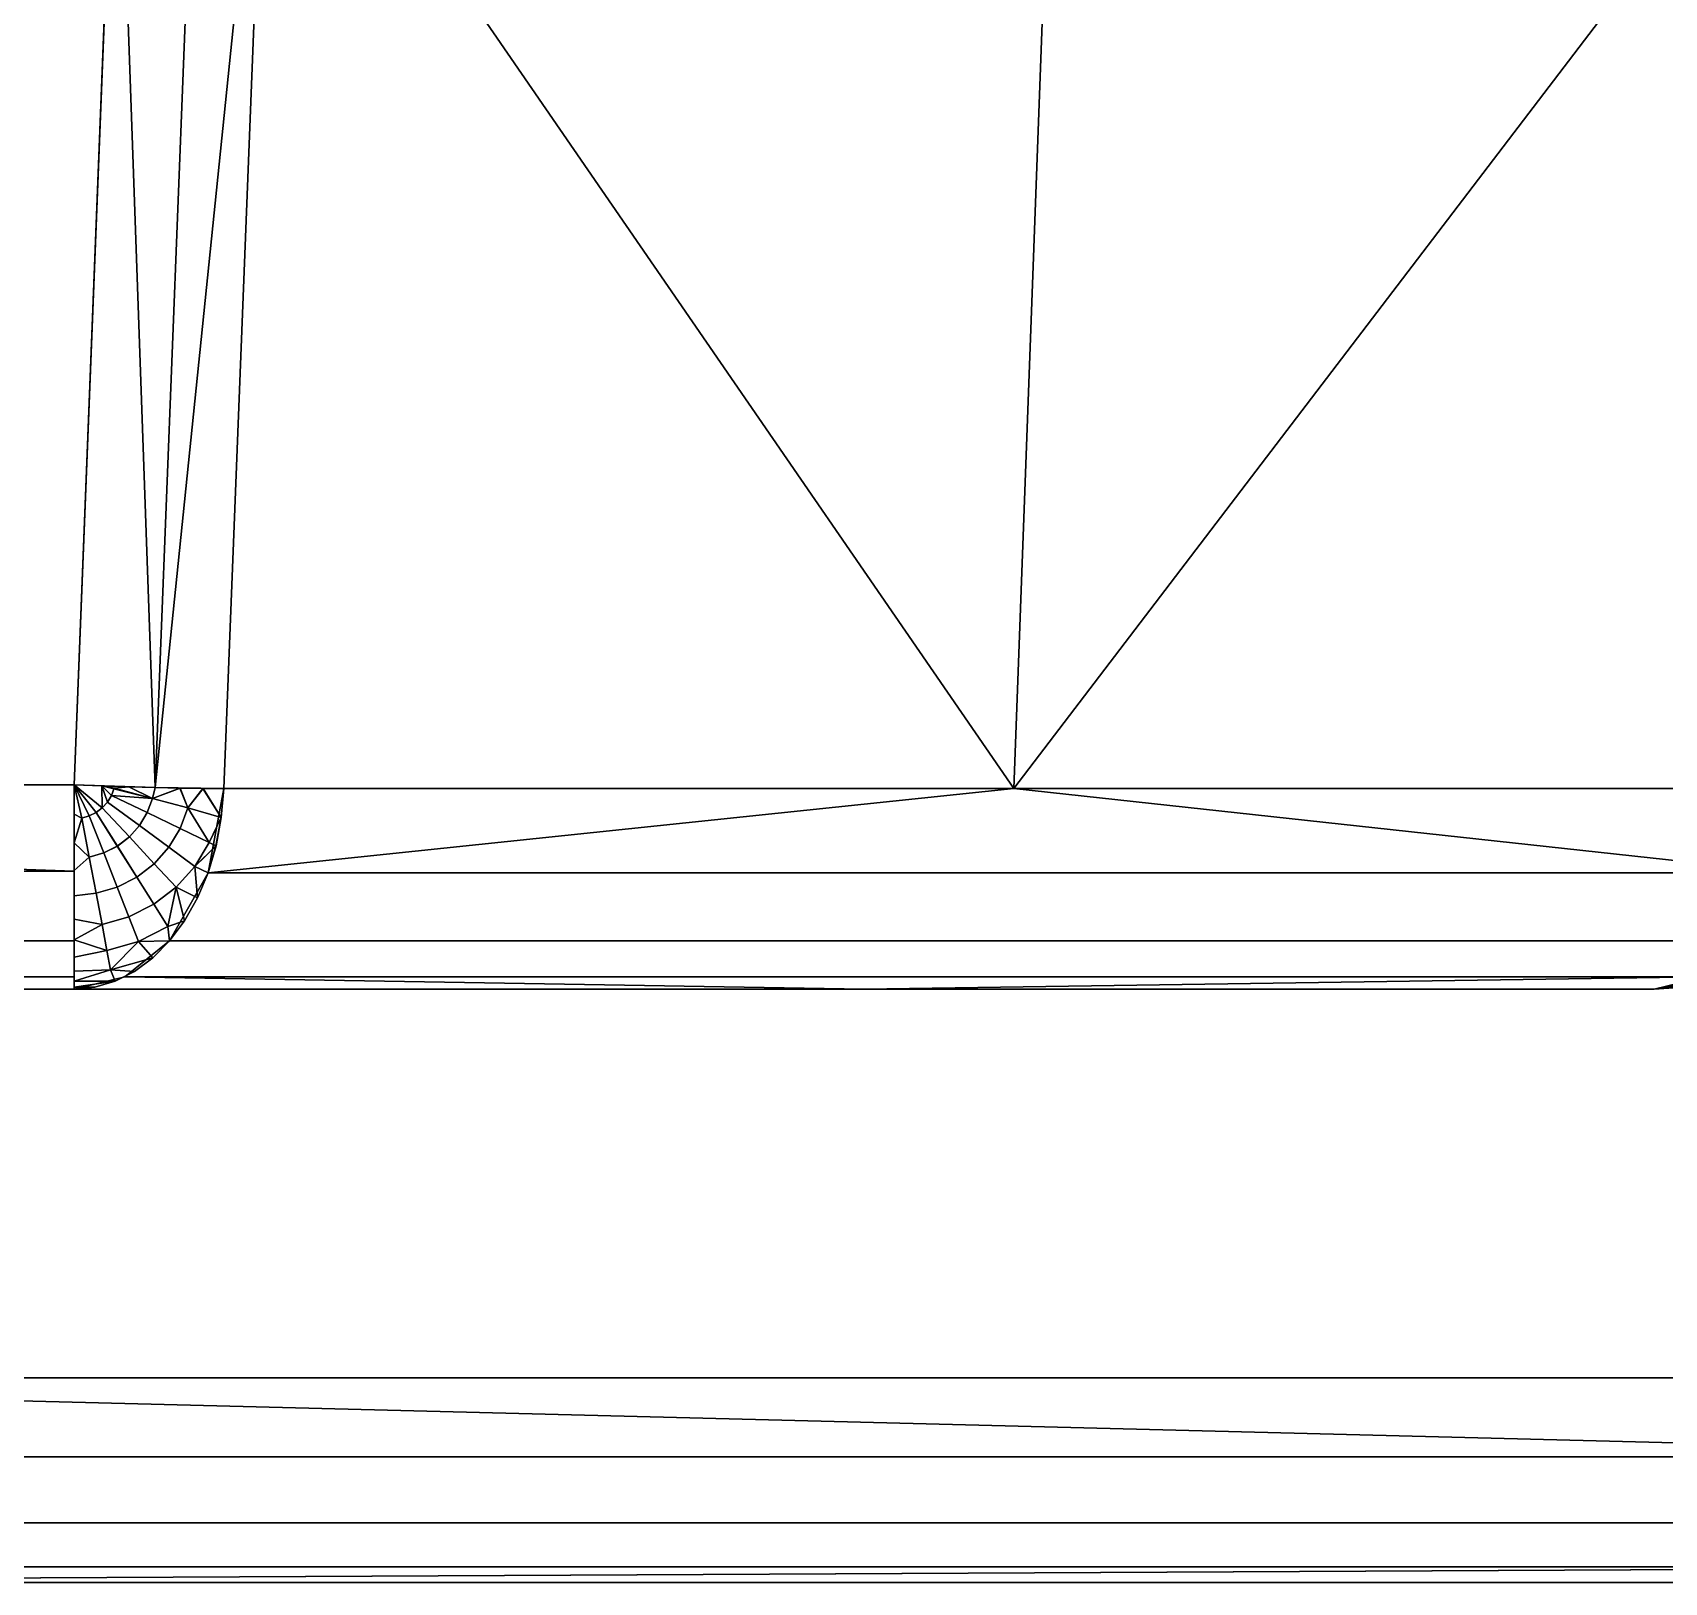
# Model space of a CAD drawing. Extents: x -111 to 113, y -26 to 0.
# Drawn here: x 107.491 to 111.341, y -7 to -3.342 of the extents above; entities that cross this region are included whole.
import ezdxf

# ---------------------------------------------------------------- set-up
doc = ezdxf.new("R2010")
doc.units = 0
doc.header["$MEASUREMENT"] = 0
doc.layers.add('METAL', color=9, linetype='CONTINUOUS')

msp = doc.modelspace()

# ---------------------------------------------------------------- linework, layer by layer
at = {"layer": 'METAL'}
for points in [[(98.8317, -5.1174, 10.8736), (107.5887, -5.1174, 10.8736), (107.7893, 0, 11.0523), (98.8427, 0, 11.0523)], [(98.8426, 0, -9.646), (107.7893, 0, -9.646), (107.5887, -5.1174, -9.4673), (98.8317, -5.1174, -9.4673)], [(101.6459, 0, -11.0468), (112.8962, 0, -11.0469), (112.6686, -6.5174, -10.8193), (101.6459, -6.5174, -10.8192)], [(101.646, -6.5174, 12.2256), (112.6687, -6.5174, 12.2256), (112.8963, 0, 12.4531), (101.646, 0, 12.4532)], [(107.9806, 0, 11.0143), (107.9806, 0, 11.0143), (107.7798, -5.1236, 10.8354), (107.689, -2.5587, 10.963)], [(107.689, -2.5587, -9.5566), (107.689, -2.5587, -9.5566), (107.7798, -5.1236, -9.429), (107.9806, 0, -9.608)], [(107.9806, 0, 11.0143), (107.9806, 0, 11.0143), (108.0423, -2.5631, 10.8165), (107.7798, -5.1236, 10.8354)], [(108.0422, -2.5631, -9.4102), (108.0422, -2.5631, -9.4102), (107.9806, 0, -9.608), (107.7798, -5.1236, -9.429)], [(109.8058, -5.1262, 8.863), (109.8058, -5.1262, 8.863), (108.0423, -2.5631, 10.8165), (109.9958, 0, 9.0529)], [(111.7593, -2.5631, 7.0994), (111.7593, -2.5631, 7.0994), (109.8058, -5.1262, 8.863), (109.9958, 0, 9.0529)], [(107.5887, -5.1174, 10.8736), (107.5887, -5.1174, 10.8736), (107.689, -2.5587, 10.963), (107.7798, -5.1236, 10.8354)], [(107.689, -2.5587, -9.5566), (107.689, -2.5587, -9.5566), (107.5887, -5.1174, -9.4673), (107.7798, -5.1236, -9.429)], [(108.0423, -2.5631, 10.8165), (108.0423, -2.5631, 10.8165), (107.9418, -5.1262, 10.727), (107.7798, -5.1236, 10.8354)], [(107.9418, -5.1262, -9.3207), (107.9418, -5.1262, -9.3207), (108.0422, -2.5631, -9.4102), (107.7798, -5.1236, -9.429)], [(109.8058, -5.1262, 8.863), (109.8058, -5.1262, 8.863), (107.9418, -5.1262, 10.727), (108.0423, -2.5631, 10.8165)], [(107.9418, -5.1262, -9.3207), (107.9418, -5.1262, -9.3207), (109.8058, -5.1262, -7.4567), (108.0422, -2.5631, -9.4102)], [(109.8058, -5.1262, -7.4567), (109.8058, -5.1262, -7.4567), (111.7593, -2.5631, -5.6931), (108.0422, -2.5631, -9.4102)], [(111.6698, -5.1262, 6.999), (111.6698, -5.1262, 6.999), (109.8058, -5.1262, 8.863), (111.7593, -2.5631, 7.0994)], [(109.8058, -5.1262, -7.4567), (109.8058, -5.1262, -7.4567), (111.6698, -5.1262, -5.5927), (111.7593, -2.5631, -5.6931)], [(107.5887, -5.1174, -9.4673), (101.7507, -5.1174, -9.4673), (98.7791, -5.3211, -9.416), (107.5887, -5.3211, -9.416)], [(98.7792, -5.3211, 10.8224), (98.7792, -5.3211, 10.8224), (101.7507, -5.1174, 10.8736), (107.5887, -5.3211, 10.8223)], [(107.5887, -5.1174, 10.8736), (107.5887, -5.1174, 10.8736), (107.5887, -5.3211, 10.8223), (101.7507, -5.1174, 10.8736)], [(107.5887, -5.1868, 10.8663), (107.5887, -5.1868, 10.8663), (107.5887, -5.1174, 10.8736), (107.6069, -5.1958, 10.8643)], [(107.6244, -5.1908, 10.8643), (107.6244, -5.1908, 10.8643), (107.6069, -5.1958, 10.8643), (107.5887, -5.1174, 10.8736)], [(107.6407, -5.1826, 10.8643), (107.6407, -5.1826, 10.8643), (107.6244, -5.1908, 10.8643), (107.5887, -5.1174, 10.8736)], [(107.6407, -5.1826, 10.8643), (107.6407, -5.1826, 10.8643), (107.5887, -5.1174, 10.8736), (107.6551, -5.1715, 10.8643)], [(107.6539, -5.1199, 10.8692), (107.6539, -5.1199, 10.8692), (107.6551, -5.1715, 10.8643), (107.5887, -5.1174, 10.8736)], [(107.5887, -5.1868, -9.46), (107.5887, -5.1868, -9.46), (107.6068, -5.1958, -9.458), (107.5887, -5.1174, -9.4673)], [(107.5887, -5.1174, -9.4673), (107.5887, -5.1174, -9.4673), (107.6068, -5.1958, -9.458), (107.6244, -5.1908, -9.458)], [(107.6244, -5.1908, -9.458), (107.6244, -5.1908, -9.458), (107.6406, -5.1826, -9.458), (107.5887, -5.1174, -9.4673)], [(107.6406, -5.1826, -9.458), (107.6406, -5.1826, -9.458), (107.6551, -5.1715, -9.458), (107.5887, -5.1174, -9.4673)], [(107.6539, -5.1199, -9.4629), (107.6539, -5.1199, -9.4629), (107.5887, -5.1174, -9.4673), (107.6551, -5.1715, -9.458)], [(107.6673, -5.1579, 10.8643), (107.6673, -5.1579, 10.8643), (107.6551, -5.1715, 10.8643), (107.6539, -5.1199, 10.8692)], [(107.6767, -5.1423, 10.8643), (107.6767, -5.1423, 10.8643), (107.6673, -5.1579, 10.8643), (107.6539, -5.1199, 10.8692)], [(107.683, -5.1252, 10.8643), (107.683, -5.1252, 10.8643), (107.6539, -5.1199, 10.8692), (107.718, -5.1219, 10.8564)], [(107.6539, -5.1199, 10.8692), (107.6539, -5.1199, 10.8692), (107.683, -5.1252, 10.8643), (107.6767, -5.1423, 10.8643)], [(107.6672, -5.1579, -9.458), (107.6672, -5.1579, -9.458), (107.6766, -5.1423, -9.458), (107.6539, -5.1199, -9.4629)], [(107.6539, -5.1199, -9.4629), (107.6539, -5.1199, -9.4629), (107.7736, -5.1494, -9.4295), (107.7179, -5.1219, -9.4501)], [(107.7736, -5.1494, -9.4295), (107.7736, -5.1494, -9.4295), (107.6539, -5.1199, -9.4629), (107.6766, -5.1423, -9.458)], [(107.6551, -5.1715, -9.458), (107.6551, -5.1715, -9.458), (107.6672, -5.1579, -9.458), (107.6539, -5.1199, -9.4629)], [(107.7189, -5.2402, 10.8358), (107.6551, -5.1715, 10.8643), (107.6673, -5.1579, 10.8643), (107.7428, -5.2135, 10.8358)], [(107.6551, -5.1715, -9.458), (107.7189, -5.2402, -9.4295), (107.7427, -5.2135, -9.4295), (107.6672, -5.1579, -9.458)], [(107.6672, -5.1579, -9.458), (107.7427, -5.2135, -9.4295), (107.7611, -5.1829, -9.4295), (107.6766, -5.1423, -9.458)], [(107.7428, -5.2135, 10.8358), (107.6673, -5.1579, 10.8643), (107.6767, -5.1423, 10.8643), (107.7612, -5.1829, 10.8358)], [(107.6766, -5.1423, -9.458), (107.6766, -5.1423, -9.458), (107.7611, -5.1829, -9.4295), (107.7736, -5.1494, -9.4295)], [(107.7612, -5.1829, 10.8358), (107.6767, -5.1423, 10.8643), (107.683, -5.1252, 10.8643), (107.7736, -5.1494, 10.8358)], [(107.718, -5.1219, 10.8564), (107.718, -5.1219, 10.8564), (107.7736, -5.1494, 10.8358), (107.683, -5.1252, 10.8643)], [(107.7179, -5.1219, -9.4501), (107.7179, -5.1219, -9.4501), (107.7736, -5.1494, -9.4295), (107.7798, -5.1236, -9.429)], [(107.7798, -5.1236, 10.8354), (107.7798, -5.1236, 10.8354), (107.7736, -5.1494, 10.8358), (107.718, -5.1219, 10.8564)], [(107.7611, -5.1829, -9.4295), (107.839, -5.2204, -9.3833), (107.8571, -5.1717, -9.3833), (107.7736, -5.1494, -9.4295)], [(107.8391, -5.2204, 10.7896), (107.7612, -5.1829, 10.8358), (107.7736, -5.1494, 10.8358), (107.8571, -5.1717, 10.7896)], [(107.8384, -5.1249, 10.8064), (107.8384, -5.1249, 10.8064), (107.7736, -5.1494, 10.8358), (107.7798, -5.1236, 10.8354)], [(107.8383, -5.1249, -9.4001), (107.8383, -5.1249, -9.4001), (107.7798, -5.1236, -9.429), (107.7736, -5.1494, -9.4295)], [(107.8571, -5.1717, 10.7896), (107.8571, -5.1717, 10.7896), (107.7736, -5.1494, 10.8358), (107.8384, -5.1249, 10.8064)], [(107.8383, -5.1249, -9.4001), (107.8383, -5.1249, -9.4001), (107.7736, -5.1494, -9.4295), (107.8571, -5.1717, -9.3833)], [(107.8383, -5.1249, -9.4001), (107.8383, -5.1249, -9.4001), (107.8571, -5.1717, -9.3833), (107.8926, -5.1257, -9.3638)], [(107.8571, -5.1717, 10.7896), (107.8571, -5.1717, 10.7896), (107.8384, -5.1249, 10.8064), (107.8927, -5.1257, 10.7701)], [(107.8571, -5.1717, 10.7896), (107.8571, -5.1717, 10.7896), (107.8927, -5.1257, 10.7701), (107.9359, -5.1946, 10.7211)], [(107.8926, -5.1257, -9.3638), (107.8926, -5.1257, -9.3638), (107.8571, -5.1717, -9.3833), (107.9359, -5.1946, -9.3148)], [(107.9418, -5.1262, -9.3207), (107.9418, -5.1262, -9.3207), (107.8926, -5.1257, -9.3638), (107.9359, -5.1946, -9.3148)], [(107.9418, -5.1262, 10.727), (107.9418, -5.1262, 10.727), (107.9359, -5.1946, 10.7211), (107.8927, -5.1257, 10.7701)], [(107.9418, -5.1262, 10.727), (107.9418, -5.1262, 10.727), (109.8058, -5.1262, 8.863), (107.9045, -5.3248, 10.6897)], [(109.8058, -5.1262, 8.863), (109.8058, -5.1262, 8.863), (111.6325, -5.3248, 6.9617), (107.9045, -5.3248, 10.6897)], [(109.8058, -5.1262, -7.4567), (109.8058, -5.1262, -7.4567), (107.9418, -5.1262, -9.3207), (107.9045, -5.3248, -9.2834)], [(111.6698, -5.1262, -5.5927), (109.8058, -5.1262, -7.4567), (107.9045, -5.3248, -9.2834), (111.6325, -5.3248, -5.5554)], [(111.6698, -5.1262, 6.999), (111.6698, -5.1262, 6.999), (111.6325, -5.3248, 6.9617), (109.8058, -5.1262, 8.863)], [(107.5887, -5.2545, 10.8494), (107.5887, -5.2545, 10.8494), (107.5887, -5.1868, 10.8663), (107.6069, -5.1958, 10.8643)], [(107.5887, -5.1868, -9.46), (107.5887, -5.2545, -9.4431), (107.6243, -5.288, -9.4295), (107.6068, -5.1958, -9.458)], [(107.6069, -5.1958, 10.8643), (107.6069, -5.1958, 10.8643), (107.6243, -5.288, 10.8358), (107.5887, -5.2545, 10.8494)], [(107.6068, -5.1958, -9.458), (107.6243, -5.288, -9.4295), (107.6586, -5.2781, -9.4295), (107.6244, -5.1908, -9.458)], [(107.6243, -5.288, 10.8358), (107.6069, -5.1958, 10.8643), (107.6244, -5.1908, 10.8643), (107.6587, -5.2781, 10.8358)], [(107.6587, -5.2781, 10.8358), (107.6244, -5.1908, 10.8643), (107.6407, -5.1826, 10.8643), (107.6906, -5.262, 10.8358)], [(107.6244, -5.1908, -9.458), (107.6586, -5.2781, -9.4295), (107.6905, -5.262, -9.4295), (107.6406, -5.1826, -9.458)], [(107.6406, -5.1826, -9.458), (107.6905, -5.262, -9.4295), (107.7189, -5.2402, -9.4295), (107.6551, -5.1715, -9.458)], [(107.6906, -5.262, 10.8358), (107.6407, -5.1826, 10.8643), (107.6551, -5.1715, 10.8643), (107.7189, -5.2402, 10.8358)], [(107.7427, -5.2135, -9.4295), (107.8123, -5.2648, -9.3833), (107.839, -5.2204, -9.3833), (107.7611, -5.1829, -9.4295)], [(107.8123, -5.2648, 10.7896), (107.7428, -5.2135, 10.8358), (107.7612, -5.1829, 10.8358), (107.8391, -5.2204, 10.7896)], [(107.8571, -5.1717, -9.3833), (107.8571, -5.1717, -9.3833), (107.839, -5.2204, -9.3833), (107.9073, -5.2532, -9.3211)], [(107.8571, -5.1717, 10.7896), (107.8571, -5.1717, 10.7896), (107.9074, -5.2532, 10.7275), (107.8391, -5.2204, 10.7896)], [(107.8571, -5.1717, 10.7896), (107.8571, -5.1717, 10.7896), (107.9359, -5.1946, 10.7211), (107.9074, -5.2532, 10.7275)], [(107.9359, -5.1946, -9.3148), (107.9359, -5.1946, -9.3148), (107.8571, -5.1717, -9.3833), (107.9073, -5.2532, -9.3211)], [(107.9359, -5.1946, -9.3148), (107.9359, -5.1946, -9.3148), (107.9073, -5.2532, -9.3211), (107.9233, -5.2613, -9.3022)], [(107.9359, -5.1946, 10.7211), (107.9359, -5.1946, 10.7211), (107.9234, -5.2613, 10.7086), (107.9074, -5.2532, 10.7275)], [(107.7778, -5.3036, 10.7896), (107.7189, -5.2402, 10.8358), (107.7428, -5.2135, 10.8358), (107.8123, -5.2648, 10.7896)], [(107.7189, -5.2402, -9.4295), (107.7777, -5.3036, -9.3833), (107.8123, -5.2648, -9.3833), (107.7427, -5.2135, -9.4295)], [(107.8733, -5.3098, 10.7275), (107.8123, -5.2648, 10.7896), (107.8391, -5.2204, 10.7896), (107.9074, -5.2532, 10.7275)], [(107.8123, -5.2648, -9.3833), (107.8733, -5.3098, -9.3211), (107.9073, -5.2532, -9.3211), (107.839, -5.2204, -9.3833)], [(107.6243, -5.288, 10.8358), (107.6243, -5.288, 10.8358), (107.5887, -5.3192, 10.8233), (107.5887, -5.2545, 10.8494)], [(107.5887, -5.3192, -9.417), (107.5887, -5.3192, -9.417), (107.6243, -5.288, -9.4295), (107.5887, -5.2545, -9.4431)], [(107.6586, -5.2781, -9.4295), (107.6902, -5.3586, -9.3833), (107.7366, -5.3352, -9.3833), (107.6905, -5.262, -9.4295)], [(107.6903, -5.3586, 10.7896), (107.6587, -5.2781, 10.8358), (107.6906, -5.262, 10.8358), (107.7366, -5.3352, 10.7896)], [(107.6905, -5.262, -9.4295), (107.7366, -5.3352, -9.3833), (107.7777, -5.3036, -9.3833), (107.7189, -5.2402, -9.4295)], [(107.7366, -5.3352, 10.7896), (107.6906, -5.262, 10.8358), (107.7189, -5.2402, 10.8358), (107.7778, -5.3036, 10.7896)], [(107.7777, -5.3036, -9.3833), (107.8293, -5.3591, -9.3211), (107.8733, -5.3098, -9.3211), (107.8123, -5.2648, -9.3833)], [(107.8293, -5.3591, 10.7275), (107.7778, -5.3036, 10.7896), (107.8123, -5.2648, 10.7896), (107.8733, -5.3098, 10.7275)], [(107.9074, -5.2532, 10.7275), (107.9074, -5.2532, 10.7275), (107.9234, -5.2613, 10.7086), (107.8733, -5.3098, 10.7275)], [(107.9073, -5.2532, -9.3211), (107.9073, -5.2532, -9.3211), (107.8733, -5.3098, -9.3211), (107.9233, -5.2613, -9.3022)], [(107.8733, -5.3098, 10.7275), (107.8733, -5.3098, 10.7275), (107.9234, -5.2613, 10.7086), (107.9045, -5.3249, 10.6897)], [(107.9045, -5.3249, -9.2834), (107.9045, -5.3249, -9.2834), (107.9233, -5.2613, -9.3022), (107.8733, -5.3098, -9.3211)], [(107.6243, -5.288, 10.8358), (107.6404, -5.3729, 10.7896), (107.5887, -5.3796, 10.7884), (107.5887, -5.3192, 10.8233)], [(107.6404, -5.3729, -9.3833), (107.6243, -5.288, -9.4295), (107.5887, -5.3192, -9.417), (107.5887, -5.3796, -9.3821)], [(107.6404, -5.3729, 10.7896), (107.6243, -5.288, 10.8358), (107.6587, -5.2781, 10.8358), (107.6903, -5.3586, 10.7896)], [(107.6243, -5.288, -9.4295), (107.6404, -5.3729, -9.3833), (107.6902, -5.3586, -9.3833), (107.6586, -5.2781, -9.4295)], [(107.7769, -5.3993, 10.7275), (107.7366, -5.3352, 10.7896), (107.7778, -5.3036, 10.7896), (107.8293, -5.3591, 10.7275)], [(107.7366, -5.3352, -9.3833), (107.7769, -5.3993, -9.3211), (107.8293, -5.3591, -9.3211), (107.7777, -5.3036, -9.3833)], [(107.8733, -5.3098, 10.7275), (107.8733, -5.3098, 10.7275), (107.8796, -5.3842, 10.6648), (107.8293, -5.3591, 10.7275)], [(107.8293, -5.3591, -9.3211), (107.8293, -5.3591, -9.3211), (107.8796, -5.3842, -9.2585), (107.8733, -5.3098, -9.3211)], [(107.8796, -5.3842, 10.6648), (107.8796, -5.3842, 10.6648), (107.8733, -5.3098, 10.7275), (107.9045, -5.3249, 10.6897)], [(107.8796, -5.3842, -9.2585), (107.8796, -5.3842, -9.2585), (107.9045, -5.3249, -9.2834), (107.8733, -5.3098, -9.3211)], [(107.5887, -5.3211, -9.416), (98.7791, -5.3211, -9.416), (98.7791, -5.4858, -9.2856), (107.5887, -5.4858, -9.2856)], [(98.7792, -5.3211, 10.8224), (107.5887, -5.3211, 10.8223), (107.5887, -5.4858, 10.6919), (98.7792, -5.4858, 10.692)], [(107.6902, -5.3586, -9.3833), (107.7179, -5.4291, -9.3211), (107.7769, -5.3993, -9.3211), (107.7366, -5.3352, -9.3833)], [(107.718, -5.4291, 10.7275), (107.6903, -5.3586, 10.7896), (107.7366, -5.3352, 10.7896), (107.7769, -5.3993, 10.7275)], [(107.9045, -5.3248, 10.6897), (111.6325, -5.3248, 6.9617), (111.5419, -5.4855, 6.8711), (107.8139, -5.4855, 10.5991)], [(111.6325, -5.3248, -5.5554), (107.9045, -5.3248, -9.2834), (107.8139, -5.4855, -9.1928), (111.5419, -5.4855, -5.4648)], [(107.6404, -5.3729, 10.7896), (107.6545, -5.4474, 10.7275), (107.5887, -5.4346, 10.7455), (107.5887, -5.3796, 10.7884)], [(107.6545, -5.4474, -9.3211), (107.6404, -5.3729, -9.3833), (107.5887, -5.3796, -9.3821), (107.5887, -5.4346, -9.3392)], [(107.6545, -5.4474, 10.7275), (107.6404, -5.3729, 10.7896), (107.6903, -5.3586, 10.7896), (107.718, -5.4291, 10.7275)], [(107.6404, -5.3729, -9.3833), (107.6545, -5.4474, -9.3211), (107.7179, -5.4291, -9.3211), (107.6902, -5.3586, -9.3833)], [(107.7769, -5.3993, 10.7275), (107.7769, -5.3993, 10.7275), (107.8293, -5.3591, 10.7275), (107.81, -5.4519, 10.6517)], [(107.81, -5.4519, -9.2454), (107.81, -5.4519, -9.2454), (107.8293, -5.3591, -9.3211), (107.7769, -5.3993, -9.3211)], [(107.8492, -5.4381, 10.6344), (107.8492, -5.4381, 10.6344), (107.81, -5.4519, 10.6517), (107.8293, -5.3591, 10.7275)], [(107.8293, -5.3591, -9.3211), (107.8293, -5.3591, -9.3211), (107.81, -5.4519, -9.2454), (107.8492, -5.4381, -9.2281)], [(107.8293, -5.3591, 10.7275), (107.8293, -5.3591, 10.7275), (107.8796, -5.3842, 10.6648), (107.8492, -5.4381, 10.6344)], [(107.8492, -5.4381, -9.2281), (107.8492, -5.4381, -9.2281), (107.8796, -5.3842, -9.2585), (107.8293, -5.3591, -9.3211)], [(107.7179, -5.4291, -9.3211), (107.7407, -5.487, -9.2454), (107.81, -5.4519, -9.2454), (107.7769, -5.3993, -9.3211)], [(107.7407, -5.487, 10.6517), (107.718, -5.4291, 10.7275), (107.7769, -5.3993, 10.7275), (107.81, -5.4519, 10.6517)], [(107.5887, -5.483, 10.6953), (107.5887, -5.483, 10.6953), (107.5887, -5.4346, 10.7455), (107.6545, -5.4474, 10.7275)], [(107.5887, -5.4346, -9.3392), (107.5887, -5.4346, -9.3392), (107.5887, -5.483, -9.289), (107.6545, -5.4474, -9.3211)], [(107.6545, -5.4474, 10.7275), (107.6545, -5.4474, 10.7275), (107.6661, -5.5085, 10.6517), (107.5887, -5.483, 10.6953)], [(107.666, -5.5085, -9.2454), (107.666, -5.5085, -9.2454), (107.6545, -5.4474, -9.3211), (107.5887, -5.483, -9.289)], [(107.6661, -5.5085, 10.6517), (107.6545, -5.4474, 10.7275), (107.718, -5.4291, 10.7275), (107.7407, -5.487, 10.6517)], [(107.6545, -5.4474, -9.3211), (107.666, -5.5085, -9.2454), (107.7407, -5.487, -9.2454), (107.7179, -5.4291, -9.3211)], [(107.8139, -5.4856, 10.599), (107.8139, -5.4856, 10.599), (107.7407, -5.487, 10.6517), (107.81, -5.4519, 10.6517)], [(107.7407, -5.487, -9.2454), (107.7407, -5.487, -9.2454), (107.8138, -5.4856, -9.1927), (107.81, -5.4519, -9.2454)], [(107.8139, -5.4856, 10.599), (107.8139, -5.4856, 10.599), (107.81, -5.4519, 10.6517), (107.8492, -5.4381, 10.6344)], [(107.8492, -5.4381, -9.2281), (107.8492, -5.4381, -9.2281), (107.81, -5.4519, -9.2454), (107.8138, -5.4856, -9.1927)], [(107.5887, -5.4858, -9.2856), (98.7791, -5.4858, -9.2856), (98.7791, -5.5706, -9.1365), (107.5887, -5.5706, -9.1365)], [(98.7792, -5.4858, 10.692), (107.5887, -5.4858, 10.6919), (107.5887, -5.5706, 10.5429), (98.7792, -5.5706, 10.5429)], [(107.5887, -5.524, 10.6389), (107.5887, -5.524, 10.6389), (107.5887, -5.483, 10.6953), (107.6661, -5.5085, 10.6517)], [(107.5887, -5.483, -9.289), (107.5887, -5.483, -9.289), (107.5887, -5.524, -9.2325), (107.666, -5.5085, -9.2454)], [(107.7407, -5.487, -9.2454), (107.7407, -5.487, -9.2454), (107.666, -5.5085, -9.2454), (107.6746, -5.5539, -9.1589)], [(107.6747, -5.5539, 10.5652), (107.6747, -5.5539, 10.5652), (107.6661, -5.5085, 10.6517), (107.7407, -5.487, 10.6517)], [(107.7741, -5.5257, -9.153), (107.7741, -5.5257, -9.153), (107.7407, -5.487, -9.2454), (107.6746, -5.5539, -9.1589)], [(107.7407, -5.487, 10.6517), (107.7407, -5.487, 10.6517), (107.7742, -5.5257, 10.5594), (107.6747, -5.5539, 10.5652)], [(107.8139, -5.4855, 10.5991), (111.5419, -5.4855, 6.8711), (111.4364, -5.5705, 6.7656), (107.7084, -5.5705, 10.4936)], [(111.5419, -5.4855, -5.4648), (107.8139, -5.4855, -9.1928), (107.7084, -5.5705, -9.0872), (111.4363, -5.5705, -5.3593)], [(107.8139, -5.4856, 10.599), (107.8139, -5.4856, 10.599), (107.7742, -5.5257, 10.5594), (107.7407, -5.487, 10.6517)], [(107.7407, -5.487, -9.2454), (107.7407, -5.487, -9.2454), (107.7741, -5.5257, -9.153), (107.8138, -5.4856, -9.1927)], [(107.6661, -5.5085, 10.6517), (107.6747, -5.5539, 10.5652), (107.5887, -5.5568, 10.5773), (107.5887, -5.524, 10.6389)], [(107.6746, -5.5539, -9.1589), (107.666, -5.5085, -9.2454), (107.5887, -5.524, -9.2325), (107.5887, -5.5568, -9.171)], [(107.6746, -5.5539, -9.1589), (107.6746, -5.5539, -9.1589), (107.731, -5.5577, -9.1098), (107.7741, -5.5257, -9.153)], [(107.6747, -5.5539, 10.5652), (107.6747, -5.5539, 10.5652), (107.7742, -5.5257, 10.5594), (107.731, -5.5577, 10.5162)], [(101.7563, -5.6, -8.9676), (107.5887, -5.6, -8.9676), (107.5887, -5.5706, -9.1365), (98.7791, -5.5706, -9.1365)], [(98.7792, -5.5706, 10.5429), (98.7792, -5.5706, 10.5429), (107.5887, -5.5706, 10.5429), (101.7563, -5.6, 10.3739)], [(107.5887, -5.5706, 10.5429), (107.5887, -5.5706, 10.5429), (107.5887, -5.6, 10.3739), (101.7563, -5.6, 10.3739)], [(107.5887, -5.5806, 10.5117), (107.5887, -5.5806, 10.5117), (107.5887, -5.5568, 10.5773), (107.6747, -5.5539, 10.5652)], [(107.6747, -5.5539, 10.5652), (107.6747, -5.5539, 10.5652), (107.6851, -5.5811, 10.4703), (107.5887, -5.5806, 10.5117)], [(107.5887, -5.5806, -9.1054), (107.5887, -5.5806, -9.1054), (107.6851, -5.5811, -9.064), (107.6746, -5.5539, -9.1589)], [(107.6746, -5.5539, -9.1589), (107.6746, -5.5539, -9.1589), (107.5887, -5.5568, -9.171), (107.5887, -5.5806, -9.1054)], [(109.4527, -5.6, 8.5099), (107.5887, -5.6, 10.3739), (107.7084, -5.5705, 10.4936), (111.4364, -5.5705, 6.7656)], [(107.5887, -5.6, -8.9676), (107.5887, -5.6, -8.9676), (109.4527, -5.6, -7.1036), (107.7084, -5.5705, -9.0872)], [(107.5887, -5.5951, 10.4435), (107.5887, -5.5951, 10.4435), (107.5887, -5.5806, 10.5117), (107.6851, -5.5811, 10.4703)], [(107.5887, -5.5806, -9.1054), (107.5887, -5.5806, -9.1054), (107.5887, -5.5951, -9.0372), (107.6851, -5.5811, -9.064)], [(107.6851, -5.5811, 10.4703), (107.6851, -5.5811, 10.4703), (107.6374, -5.5952, 10.4226), (107.5887, -5.5951, 10.4435)], [(107.6373, -5.5952, -9.0162), (107.6373, -5.5952, -9.0162), (107.6851, -5.5811, -9.064), (107.5887, -5.5951, -9.0372)], [(107.731, -5.5577, -9.1098), (107.731, -5.5577, -9.1098), (107.6746, -5.5539, -9.1589), (107.6851, -5.5811, -9.064)], [(107.6747, -5.5539, 10.5652), (107.6747, -5.5539, 10.5652), (107.731, -5.5577, 10.5162), (107.6851, -5.5811, 10.4703)], [(107.7084, -5.5705, -9.0872), (107.7084, -5.5705, -9.0872), (109.4527, -5.6, -7.1036), (111.4363, -5.5705, -5.3593)], [(109.4527, -5.6, 8.5099), (109.4527, -5.6, 8.5099), (111.4364, -5.5705, 6.7656), (111.3167, -5.6, 6.6459)], [(111.4363, -5.5705, -5.3593), (111.4363, -5.5705, -5.3593), (109.4527, -5.6, -7.1036), (111.3167, -5.6, -5.2396)], [(111.4856, -5.5706, -5.2396), (111.4856, -5.5706, -5.2396), (111.3167, -5.6, -5.2396), (111.3167, -5.6, -1.2778)], [(111.4857, -5.5706, 0.7032), (111.4857, -5.5706, 0.7032), (111.4856, -5.5706, -5.2396), (111.3167, -5.6, -1.2778)], [(111.3167, -5.6, 2.6841), (111.3167, -5.6, 2.6841), (111.4857, -5.5706, 0.7032), (111.3167, -5.6, -1.2778)], [(111.3167, -5.6, 2.6841), (111.3167, -5.6, 6.6459), (111.4857, -5.5706, 6.6459), (111.4857, -5.5706, 0.7032)], [(108.2845, -5.6, -6.2045), (108.2845, -5.6, -3.4414), (105.2524, -5.6, -3.4414), (105.2523, -5.6, -6.2045)], [(105.4015, -5.6, -8.9676), (107.5887, -5.6, -8.9676), (108.2845, -5.6, -6.2045), (105.2523, -5.6, -6.2045)], [(108.2845, -5.6, 4.8478), (108.2846, -5.6, 7.6108), (105.2524, -5.6, 7.6108), (105.2524, -5.6, 4.8478)], [(108.2845, -5.6, 2.0847), (108.2845, -5.6, 4.8478), (105.2524, -5.6, 4.8478), (105.2524, -5.6, 2.0847)], [(108.2845, -5.6, -0.6784), (108.2845, -5.6, 2.0847), (105.2524, -5.6, 2.0847), (105.2524, -5.6, -0.6784)], [(108.2845, -5.6, -3.4414), (108.2845, -5.6, -0.6784), (105.2524, -5.6, -0.6784), (105.2524, -5.6, -3.4414)], [(107.5887, -5.6, 10.3739), (105.4016, -5.6, 10.3739), (105.2524, -5.6, 7.6108), (108.2846, -5.6, 7.6108)], [(107.5887, -5.6, 10.3739), (107.5887, -5.6, 10.3739), (107.5887, -5.5951, 10.4435), (107.6374, -5.5952, 10.4226)], [(107.5887, -5.5951, -9.0372), (107.5887, -5.5951, -9.0372), (107.5887, -5.6, -8.9676), (107.6373, -5.5952, -9.0162)], [(108.8314, -5.6, 9.1312), (108.8314, -5.6, 9.1312), (107.5887, -5.6, 10.3739), (108.2846, -5.6, 7.6108)], [(107.5887, -5.6, -8.9676), (107.5887, -5.6, -8.9676), (108.8314, -5.6, -7.7249), (108.2845, -5.6, -6.2045)], [(108.2846, -5.6, 7.6108), (108.2845, -5.6, 4.8478), (111.3167, -5.6, 4.665), (111.3167, -5.6, 6.6459)], [(108.2845, -5.6, 4.8478), (108.2845, -5.6, 2.0847), (111.3167, -5.6, 2.6841), (111.3167, -5.6, 4.665)], [(111.3167, -5.6, 2.6841), (111.3167, -5.6, 2.6841), (108.2845, -5.6, 2.0847), (111.3167, -5.6, 0.7032)], [(108.2845, -5.6, 2.0847), (108.2845, -5.6, 2.0847), (108.2845, -5.6, -0.6784), (111.3167, -5.6, 0.7032)], [(111.3167, -5.6, -3.2587), (111.3167, -5.6, -1.2778), (108.2845, -5.6, -0.6784), (108.2845, -5.6, -3.4414)], [(108.2845, -5.6, -0.6784), (108.2845, -5.6, -0.6784), (111.3167, -5.6, -1.2778), (111.3167, -5.6, 0.7032)], [(108.2845, -5.6, -3.4414), (108.2845, -5.6, -6.2045), (111.3167, -5.6, -5.2396), (111.3167, -5.6, -3.2587)], [(111.3167, -5.6, -5.2396), (111.3167, -5.6, -5.2396), (108.2845, -5.6, -6.2045), (110.074, -5.6, -6.4823)], [(108.2845, -5.6, -6.2045), (108.2845, -5.6, -6.2045), (108.8314, -5.6, -7.7249), (110.074, -5.6, -6.4823)], [(108.2846, -5.6, 7.6108), (108.2846, -5.6, 7.6108), (110.0741, -5.6, 7.8886), (108.8314, -5.6, 9.1312)], [(110.0741, -5.6, 7.8886), (110.0741, -5.6, 7.8886), (108.2846, -5.6, 7.6108), (111.3167, -5.6, 6.6459)], [(111.3654, -5.5952, 6.6946), (111.3654, -5.5952, 6.6946), (111.3863, -5.5951, 6.6459), (111.3167, -5.6, 6.6459)], [(111.3167, -5.6, -5.2396), (111.3167, -5.6, -5.2396), (111.3863, -5.5951, -5.2396), (111.3653, -5.5952, -5.2883)], [(101.6459, -6.7034, -10.7763), (101.6459, -6.7034, -10.7763), (112.6686, -6.7034, -10.7763), (105.3202, -6.5174, -10.8192)], [(105.3202, -6.5174, 12.2256), (112.6687, -6.5174, 12.2256), (112.6687, -6.7034, 12.1826), (101.646, -6.7034, 12.1827)], [(112.6686, -6.7034, -10.7763), (112.6686, -6.7034, -10.7763), (112.6686, -6.5174, -10.8193), (105.3202, -6.5174, -10.8192)], [(101.6459, -6.8597, -10.6669), (112.6686, -6.8597, -10.6669), (112.6686, -6.7034, -10.7763), (101.6459, -6.7034, -10.7763)], [(112.6687, -6.8597, 12.0732), (101.646, -6.8597, 12.0732), (101.646, -6.7034, 12.1827), (112.6687, -6.7034, 12.1826)], [(101.6459, -6.9636, -10.5068), (112.6686, -6.9636, -10.5069), (112.6686, -6.8597, -10.6669), (101.6459, -6.8597, -10.6669)], [(112.6687, -6.9636, 11.9132), (101.646, -6.9636, 11.9132), (101.646, -6.8597, 12.0732), (112.6687, -6.8597, 12.0732)], [(105.3202, -7, -10.3195), (105.3202, -7, -10.3195), (112.6686, -6.9636, -10.5069), (101.6459, -6.9636, -10.5068)], [(101.646, -6.9636, 11.9132), (101.646, -6.9636, 11.9132), (112.6687, -6.9636, 11.9132), (105.3202, -7, 11.7259)], [(112.6687, -7, 11.7259), (112.6687, -7, 11.7259), (105.3202, -7, 11.7259), (112.6687, -6.9636, 11.9132)], [(105.3202, -7, -10.3195), (105.3202, -7, -10.3195), (112.6686, -7, -10.3196), (112.6686, -6.9636, -10.5069)], [(112.6686, -7, -10.3196), (112.6687, -7, 0.7031), (101.646, -7, 0.7032), (101.6459, -7, -10.3195)], [(112.6687, -7, 0.7031), (112.6687, -7, 11.7259), (101.646, -7, 11.7259), (101.646, -7, 0.7032)]]:
    msp.add_3dface(points, dxfattribs=at)

doc.saveas('drawing.dxf')
